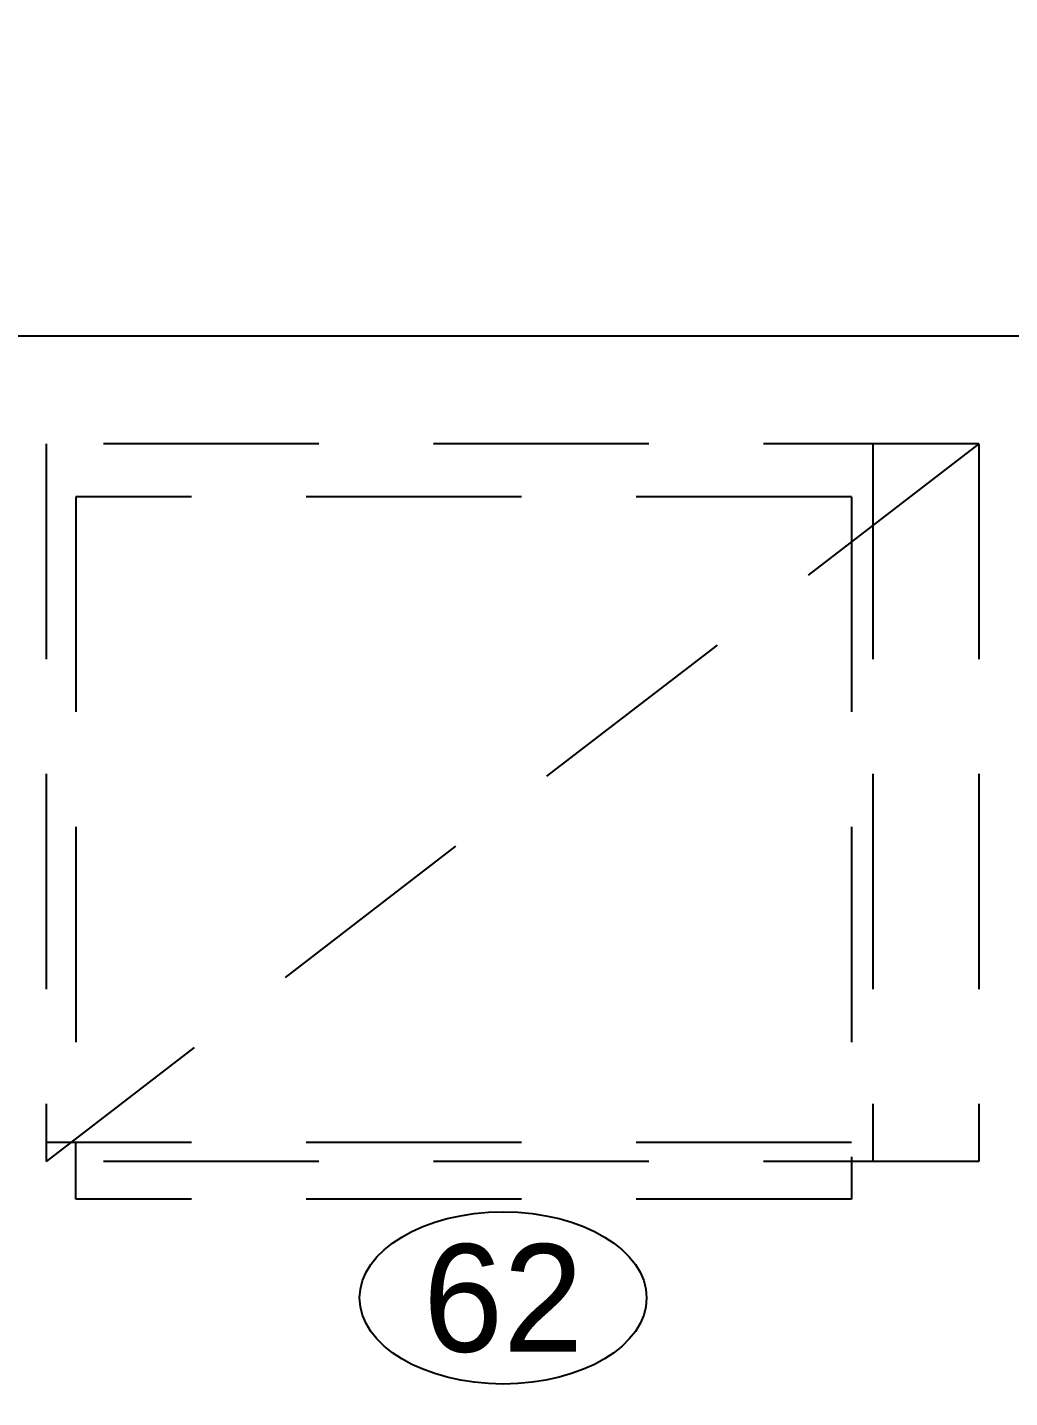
# Model space of a CAD drawing. Header units: millimetres. Extents: x 0 to 253659, y 0 to 59400.
# Drawn here: x 63830 to 65199, y 50430 to 52340 of the extents above; entities that cross this region are included whole.
import ezdxf
from ezdxf.enums import TextEntityAlignment as Align

# ---------------------------------------------------------------- set-up
doc = ezdxf.new("R2010")
doc.units = ezdxf.units.MM
doc.header["$LTSCALE"] = 200
doc.header["$MEASUREMENT"] = 0
doc.linetypes.add('HID', pattern=[2.3, 1.5, -0.8])
for name, color, linetype in [('1', 1, 'CONTINUOUS'), ('A-벽', 7, 'CONTINUOUS'), ('주방기구(기존)', 8, 'HID'), ('주방기구-기호', 9, 'CONTINUOUS')]:
    doc.layers.add(name, color=color, linetype=linetype)
doc.styles.add('MRS', font='NGULIM.TTF', dxfattribs={"height": 150})
doc.styles.get("Standard").update_dxf_attribs({"font": ''})
doc.styles.get('Standard').set_extended_font_data('Gulim')

# ---------------------------------------------------------------- blocks, each defined once
blk = doc.blocks.new('A$C5AF25413')
at = {"layer": '주방기구(기존)'}
for p, q in [((-5842.6, 0), (-5842.6, -1000)), ((-4542.6, 0), (-5842.6, -1000)), ((-5842.6, 0), (-5842.6, -1000)), ((-5842.6, 0), (-5842.6, -1000)), ((-4542.6, 0), (-5842.6, 0)), ((-4690.5, 0), (-4690.5, -1000)), ((-4542.6, 0), (-4542.6, -1000)), ((-4542.6, 0), (-4542.6, -1000)), ((-5801.1, -73.7), (-5801.1, -973.7)), ((-4720.1, -73.7), (-5801.1, -73.7)), ((-4720.1, -73.7), (-4720.1, -1000)), ((-4720.1, -973.7), (-5842.6, -973.7)), ((-5801.1, -1052.6), (-5801.1, -973.7)), ((-4542.6, -1000), (-5842.6, -1000)), ((-4720.1, -1000), (-4720.1, -1052.6)), ((-4720.1, -1052.6), (-5801.1, -1052.6))]:
    blk.add_line(p, q, dxfattribs=at)

msp = doc.modelspace()

# ---------------------------------------------------------------- linework, layer by layer
at = {"layer": '1'}
msp.add_line((73898.859, 51909.695), (51998.859, 51909.695), dxfattribs=at)
at = {"layer": '주방기구-기호', "color": 4}
msp.add_ellipse((64493.231, 50569.38), major_axis=(200, 0), ratio=0.6, dxfattribs=at)

# ---------------------------------------------------------------- block references
at = {"layer": '주방기구(기존)'}
msp.add_blockref('A$C5AF25413', (69698.859, 51759.695), dxfattribs=at)

# ---------------------------------------------------------------- texts
at = {"layer": 'A-벽', "insert": (56860.275, 56025.894), "char_height": 20000, "attachment_point": 1}
msp.add_mtext_dynamic_manual_height_columns('2', width=367.11901, gutter_width=12.5, heights=[0], dxfattribs=at)
at = {"layer": '주방기구-기호', "style": 'MRS'}
msp.add_text('62', height=150, dxfattribs=at).set_placement((64493.231, 50569.38), align=Align.MIDDLE_CENTER)

doc.saveas('drawing.dxf')
